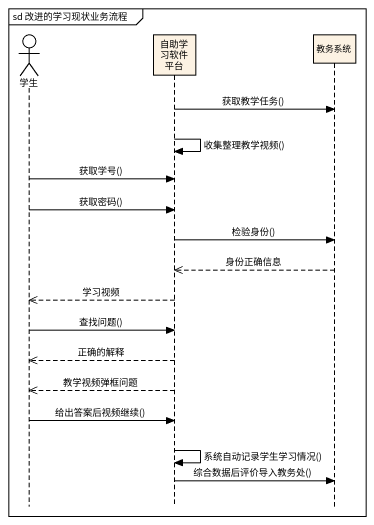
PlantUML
@startuml
mainframe sd 改进的学习现状业务流程
hide footbox
actor 学生
participant 自助学习软件平台
participant 教务系统

自助学习软件平台 -> 教务系统 : 获取教学任务()
自助学习软件平台 -> 自助学习软件平台 : 收集整理教学视频()
学生 -> 自助学习软件平台 : 获取学号()
学生 -> 自助学习软件平台 : 获取密码()
自助学习软件平台 -> 教务系统 : 检验身份()
教务系统 -->> 自助学习软件平台 : 身份正确信息
自助学习软件平台 -->> 学生 : 学习视频
学生 -> 自助学习软件平台 : 查找问题()
自助学习软件平台 -->> 学生 : 正确的解释
自助学习软件平台 -->> 学生 : 教学视频弹框问题
学生 -> 自助学习软件平台 : 给出答案后视频继续()
自助学习软件平台 -> 自助学习软件平台 : 系统自动记录学生学习情况()
自助学习软件平台 -> 教务系统 : 综合数据后评价导入教务处()
@enduml
